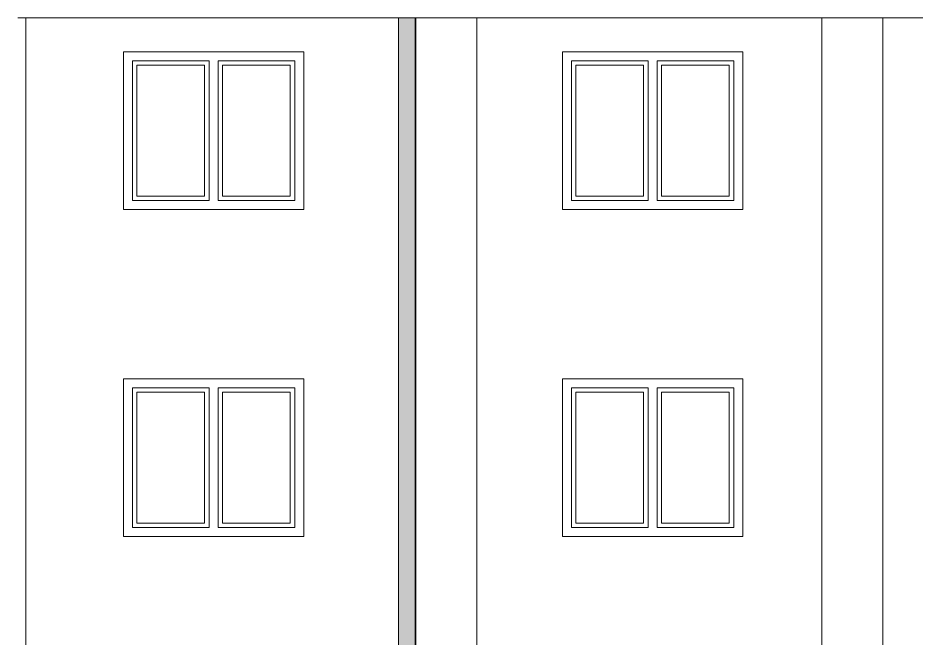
# Model space of a CAD drawing. Header units: millimetres. Extents: x 2791058 to 2855058, y -67651 to -18651.
# Drawn here: x 2819137 to 2827102, y -30269 to -24770 of the extents above; entities that cross this region are included whole.
import ezdxf

# ---------------------------------------------------------------- set-up
doc = ezdxf.new("R2010")
doc.units = ezdxf.units.MM
doc.header["$MEASUREMENT"] = 0
doc.linetypes.add('Hidden Line', pattern=[195.611112, 141.111112, -54.5])
doc.layers.add('Exterior walls', color=7, linetype='Continuous')
for name, color, linetype, lineweight in [('Exterior walls_Pen_No__1', 7, 'Continuous', 0), ('Lines_Pen_No__20', 1, 'Continuous', 0), ('Shell - Roof_Pen_No__21', 7, 'Continuous', 0)]:
    doc.layers.add(name, color=color, linetype=linetype, lineweight=lineweight)

# ---------------------------------------------------------------- blocks, each defined once
blk = doc.blocks.new('Wall_4', base_point=(2822585.9, -24770.4))
at = {"layer": 'Exterior walls', "linetype": 'Continuous', "lineweight": 0}
blk.add_hatch(color=255, dxfattribs=at).paths.add_polyline_path([(2822510.9, -24770.4), (2822510.9, -39927.2), (2822660.9, -39927.2), (2822660.9, -24770.4)])
at = {"layer": 'Exterior walls_Pen_No__1', "color": 7, "linetype": 'Continuous', "lineweight": 0, "flags": 128}
for points in [[(2822510.9, -24770.4), (2822510.9, -39927.2)], [(2822660.9, -24770.4), (2822510.9, -24770.4)], [(2822660.9, -39927.2), (2822660.9, -24770.4)]]:
    blk.add_lwpolyline(points, dxfattribs=at)

msp = doc.modelspace()

# ---------------------------------------------------------------- linework, layer by layer
at = {"layer": 'Lines_Pen_No__20', "color": 1, "linetype": 'Hidden Line', "lineweight": 0}
for p, q in [((2821672.185, -25070.404), (2820072.185, -25070.404)), ((2820072.185, -25210.404), (2820072.185, -25070.404)), ((2821672.185, -25210.404), (2821672.185, -25070.404)), ((2825565.745, -25070.404), (2823965.745, -25070.404)), ((2823965.745, -25210.404), (2823965.745, -25070.404)), ((2825565.745, -25210.404), (2825565.745, -25070.404)), ((2821672.185, -27970.404), (2820072.185, -27970.404)), ((2820072.185, -28110.404), (2820072.185, -27970.404)), ((2821672.185, -28110.404), (2821672.185, -27970.404)), ((2825565.745, -27970.404), (2823965.745, -27970.404)), ((2823965.745, -28110.404), (2823965.745, -27970.404)), ((2825565.745, -28110.404), (2825565.745, -27970.404))]:
    msp.add_line(p, q, dxfattribs=at)
at = {"layer": 'Lines_Pen_No__20', "color": 1, "linetype": 'Continuous', "lineweight": 0}
for p, q in [((2820832.185, -26390.404), (2820832.185, -25150.404)), ((2820912.185, -26390.404), (2820912.185, -25150.404)), ((2824725.745, -26390.404), (2824725.745, -25150.404)), ((2824805.745, -26390.404), (2824805.745, -25150.404)), ((2820792.185, -26350.404), (2820792.185, -25190.404)), ((2820952.185, -26350.404), (2820952.185, -25190.404)), ((2824685.745, -26350.404), (2824685.745, -25190.404)), ((2824845.745, -26350.404), (2824845.745, -25190.404)), ((2820792.185, -29250.404), (2820792.185, -28090.404)), ((2820832.185, -29290.404), (2820832.185, -28050.404)), ((2820912.185, -29290.404), (2820912.185, -28050.404)), ((2820952.185, -29250.404), (2820952.185, -28090.404)), ((2824685.745, -29250.404), (2824685.745, -28090.404)), ((2824725.745, -29290.404), (2824725.745, -28050.404)), ((2824805.745, -29290.404), (2824805.745, -28050.404)), ((2824845.745, -29250.404), (2824845.745, -28090.404))]:
    msp.add_line(p, q, dxfattribs=at)
for points in [[(2820072.185, -26470.404), (2821672.185, -26470.404), (2821672.185, -25070.404), (2820072.185, -25070.404)], [(2823965.745, -26470.404), (2825565.745, -26470.404), (2825565.745, -25070.404), (2823965.745, -25070.404)], [(2820072.185, -29370.404), (2821672.185, -29370.404), (2821672.185, -27970.404), (2820072.185, -27970.404)], [(2823965.745, -29370.404), (2825565.745, -29370.404), (2825565.745, -27970.404), (2823965.745, -27970.404)]]:
    msp.add_lwpolyline(points, close=True, dxfattribs=at)
for points in [[(2820832.185, -25150.404), (2820152.185, -25150.404), (2820152.185, -26390.404), (2820832.185, -26390.404)], [(2820912.185, -26390.404), (2821592.185, -26390.404), (2821592.185, -25150.404), (2820912.185, -25150.404)], [(2824725.745, -25150.404), (2824045.745, -25150.404), (2824045.745, -26390.404), (2824725.745, -26390.404)], [(2824805.745, -26390.404), (2825485.745, -26390.404), (2825485.745, -25150.404), (2824805.745, -25150.404)], [(2820792.185, -25190.404), (2820192.185, -25190.404), (2820192.185, -26350.404), (2820792.185, -26350.404)], [(2820952.185, -26350.404), (2821552.185, -26350.404), (2821552.185, -25190.404), (2820952.185, -25190.404)], [(2824685.745, -25190.404), (2824085.745, -25190.404), (2824085.745, -26350.404), (2824685.745, -26350.404)], [(2824845.745, -26350.404), (2825445.745, -26350.404), (2825445.745, -25190.404), (2824845.745, -25190.404)], [(2820832.185, -28050.404), (2820152.185, -28050.404), (2820152.185, -29290.404), (2820832.185, -29290.404)], [(2820792.185, -28090.404), (2820192.185, -28090.404), (2820192.185, -29250.404), (2820792.185, -29250.404)], [(2820912.185, -29290.404), (2821592.185, -29290.404), (2821592.185, -28050.404), (2820912.185, -28050.404)], [(2820952.185, -29250.404), (2821552.185, -29250.404), (2821552.185, -28090.404), (2820952.185, -28090.404)], [(2824725.745, -28050.404), (2824045.745, -28050.404), (2824045.745, -29290.404), (2824725.745, -29290.404)], [(2824685.745, -28090.404), (2824085.745, -28090.404), (2824085.745, -29250.404), (2824685.745, -29250.404)], [(2824805.745, -29290.404), (2825485.745, -29290.404), (2825485.745, -28050.404), (2824805.745, -28050.404)], [(2824845.745, -29250.404), (2825445.745, -29250.404), (2825445.745, -28090.404), (2824845.745, -28090.404)]]:
    msp.add_lwpolyline(points, dxfattribs=at)
at = {"layer": 'Shell - Roof_Pen_No__21', "color": 7, "linetype": 'Continuous', "lineweight": 0}
for p, q in [((2819136.976, -24770.404), (2834786.976, -24770.404)), ((2819206.976, -24770.404), (2819206.976, -39170.404)), ((2822666.976, -24770.404), (2822666.976, -39170.404)), ((2823206.976, -24770.404), (2823206.976, -39170.404)), ((2826266.976, -24770.404), (2826266.976, -37953.363)), ((2826806.976, -24770.404), (2826806.976, -37953.363)), ((2821672.185, -25070.404), (2820072.185, -25070.404)), ((2820072.185, -25070.404), (2820072.185, -26470.404)), ((2821672.185, -26470.404), (2821672.185, -25070.404)), ((2825565.745, -25070.404), (2823965.745, -25070.404)), ((2823965.745, -25070.404), (2823965.745, -26470.404)), ((2825565.745, -26470.404), (2825565.745, -25070.404)), ((2820072.185, -26470.404), (2821672.185, -26470.404)), ((2823965.745, -26470.404), (2825565.745, -26470.404)), ((2821672.185, -27970.404), (2820072.185, -27970.404)), ((2820072.185, -27970.404), (2820072.185, -29370.404)), ((2821672.185, -29370.404), (2821672.185, -27970.404)), ((2825565.745, -27970.404), (2823965.745, -27970.404)), ((2823965.745, -27970.404), (2823965.745, -29370.404)), ((2825565.745, -29370.404), (2825565.745, -27970.404)), ((2820072.185, -29370.404), (2821672.185, -29370.404)), ((2823965.745, -29370.404), (2825565.745, -29370.404))]:
    msp.add_line(p, q, dxfattribs=at)

# ---------------------------------------------------------------- block references
at = {"layer": 'Exterior walls', "color": 7, "lineweight": 0}
msp.add_blockref('Wall_4', (2822585.948, -24770.404), dxfattribs=at)

doc.saveas('drawing.dxf')
